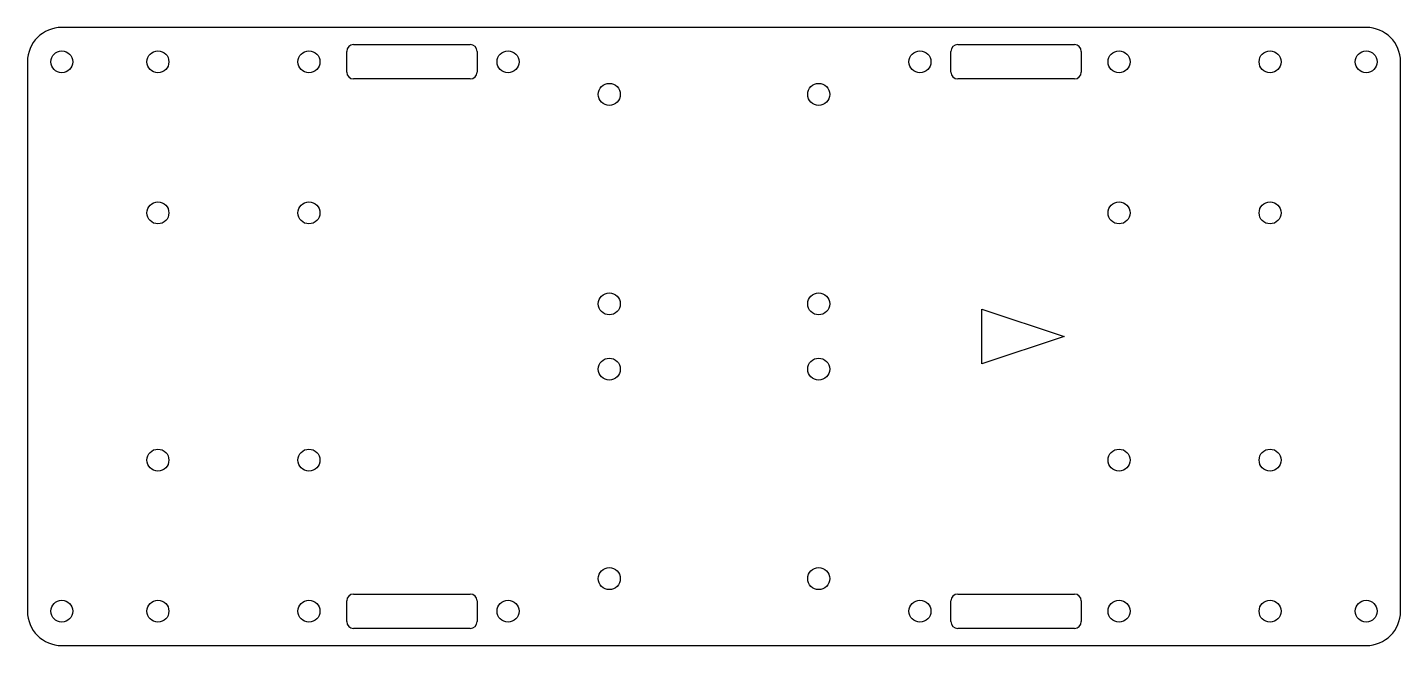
# Model space of a CAD drawing. Header units: millimetres. Extents: x -100 to 100, y -45 to 45.
import ezdxf

# ---------------------------------------------------------------- set-up
doc = ezdxf.new("R2010")
doc.units = ezdxf.units.MM
for name, color, linetype in [('CUT', 3, 'Continuous'), ('HOLES', 1, 'Continuous'), ('SLOTS', 2, 'Continuous')]:
    doc.layers.add(name, color=color, linetype=linetype)

msp = doc.modelspace()

# ---------------------------------------------------------------- linework, layer by layer
at = {"layer": 'CUT'}
for p, q in [((95, 45), (-95, 45)), ((-100, 40), (-100, -40)), ((100, -40), (100, 40)), ((-95, -45), (95, -45))]:
    msp.add_line(p, q, dxfattribs=at)
for centre, start, end in [((-95, 40), 90, 180), ((95, 40), 0, 90), ((-95, -40), -180, -90), ((95, -40), -90, 0)]:
    msp.add_arc(centre, 5, start, end, dxfattribs=at)
at = {"layer": 'HOLES'}
for centre in [(-95, 40), (-81, 40), (-59, 40), (-30, 40), (30, 40), (59, 40), (81, 40), (95, 40), (-15.25, 35.25), (15.25, 35.25), (-81, 18), (-59, 18), (59, 18), (81, 18), (-15.25, 4.75), (15.25, 4.75), (-15.25, -4.75), (15.25, -4.75), (-81, -18), (-59, -18), (59, -18), (81, -18), (-15.25, -35.25), (15.25, -35.25), (-95, -40), (-81, -40), (-59, -40), (-30, -40), (30, -40), (59, -40), (81, -40), (95, -40)]:
    msp.add_circle(centre, 1.6, dxfattribs=at)
at = {"layer": 'SLOTS'}
for p, q in [((-52.5, 42.5), (-35.5, 42.5)), ((35.5, 42.5), (52.5, 42.5)), ((-53.5, 38.5), (-53.5, 41.5)), ((-34.5, 41.5), (-34.5, 38.5)), ((34.5, 38.5), (34.5, 41.5)), ((53.5, 41.5), (53.5, 38.5)), ((-35.5, 37.5), (-52.5, 37.5)), ((52.5, 37.5), (35.5, 37.5)), ((39, -4), (39, 4)), ((39, 4), (51, 0)), ((51, 0), (39, -4)), ((-52.5, -37.5), (-35.5, -37.5)), ((35.5, -37.5), (52.5, -37.5)), ((-53.5, -41.5), (-53.5, -38.5)), ((-34.5, -38.5), (-34.5, -41.5)), ((34.5, -41.5), (34.5, -38.5)), ((53.5, -38.5), (53.5, -41.5)), ((-35.5, -42.5), (-52.5, -42.5)), ((52.5, -42.5), (35.5, -42.5))]:
    msp.add_line(p, q, dxfattribs=at)
for centre, start, end in [((-52.5, 41.5), 90, 180), ((-35.5, 41.5), 0, 90), ((35.5, 41.5), 90, 180), ((52.5, 41.5), 0, 90), ((-52.5, 38.5), 180, 270), ((-35.5, 38.5), 270, 360), ((35.5, 38.5), 180, 270), ((52.5, 38.5), 270, 360), ((-52.5, -38.5), 90, 180), ((-35.5, -38.5), 0, 90), ((35.5, -38.5), 90, 180), ((52.5, -38.5), 0, 90), ((-52.5, -41.5), 180, 270), ((-35.5, -41.5), 270, 360), ((35.5, -41.5), 180, 270), ((52.5, -41.5), 270, 360)]:
    msp.add_arc(centre, 1, start, end, dxfattribs=at)

doc.saveas('drawing.dxf')
